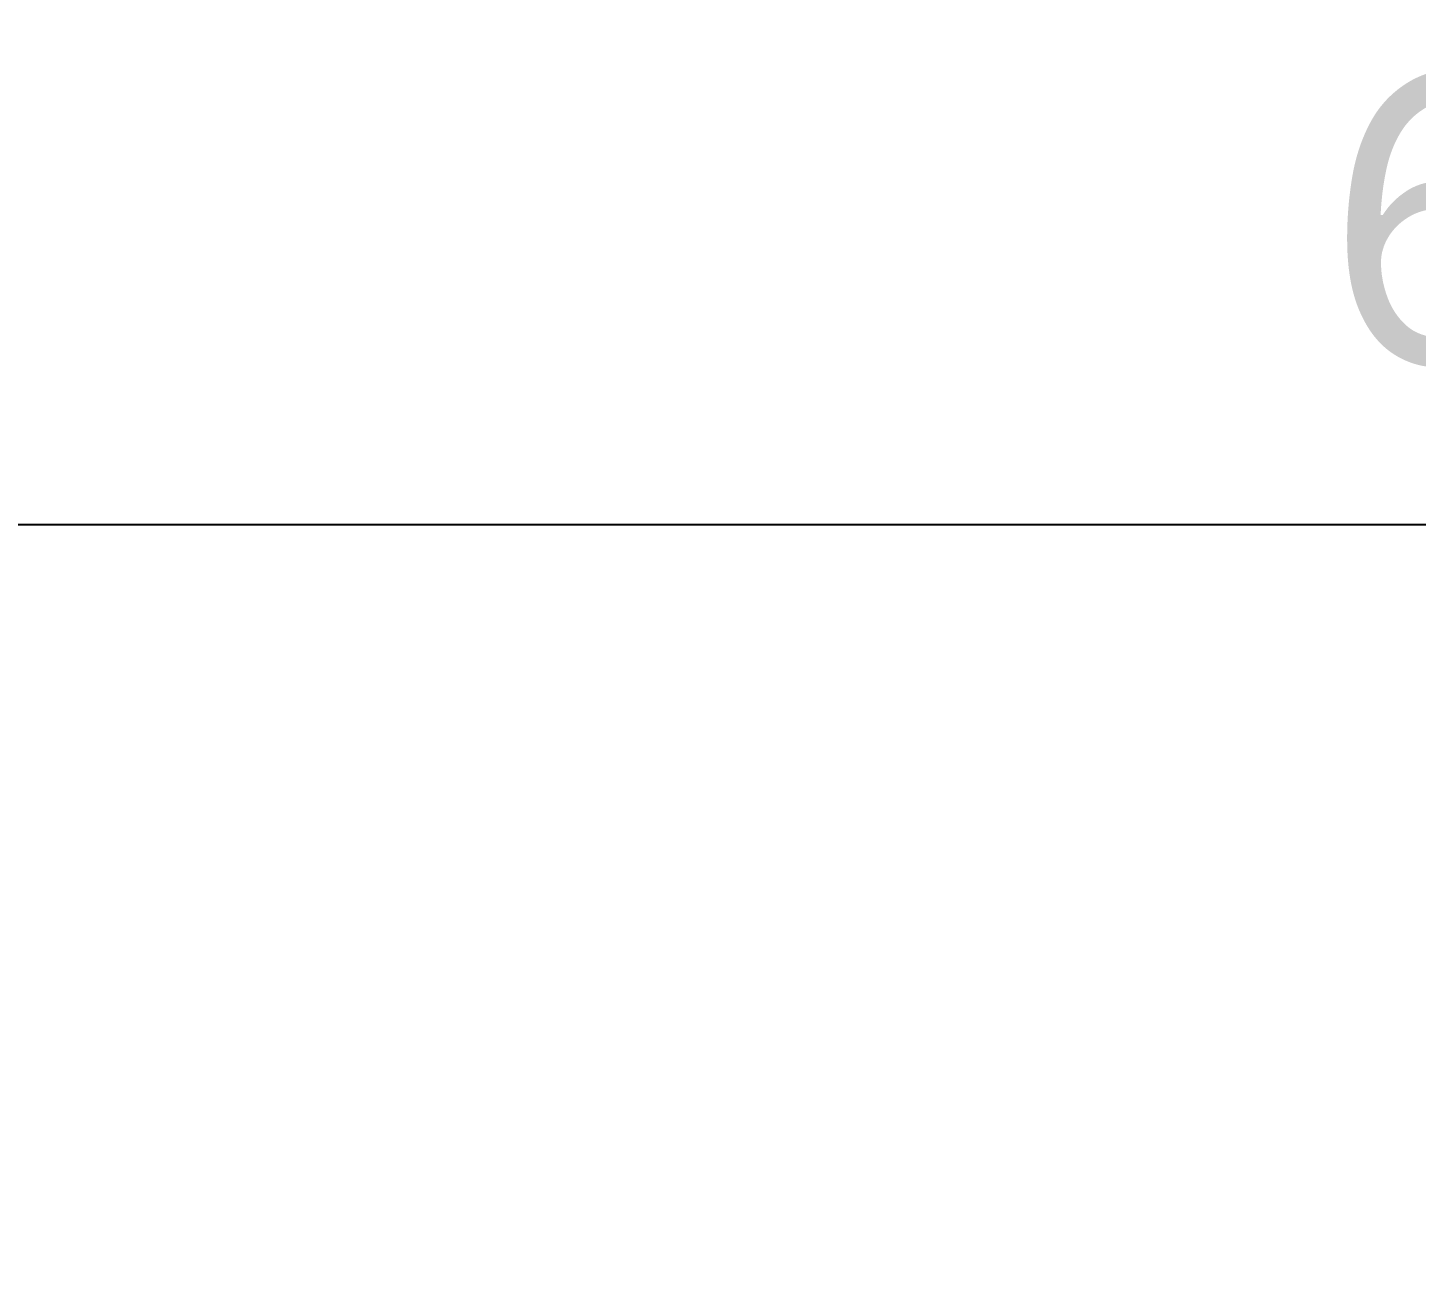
# Model space of a CAD drawing. Extents: x -4358 to 1981, y -50 to 2478.
# Drawn here: x -449.4 to -335.3, y 1935.7 to 2037.3 of the extents above; entities that cross this region are included whole.
import ezdxf

# ---------------------------------------------------------------- set-up
doc = ezdxf.new("R2010")
doc.units = 0
doc.header["$LTSCALE"] = 20
doc.header["$MEASUREMENT"] = 0
doc.layers.get('0').update_dxf_attribs({"linetype": 'CONTINUOUS'})
doc.layers.get('DEFPOINTS').update_dxf_attribs({"linetype": 'CONTINUOUS'})
doc.styles.get("Standard").update_dxf_attribs({"font": 'NanumGothic.ttf'})
doc.dimstyles.get("Standard").update_dxf_attribs({"dimtxt": 2.7, "dimasz": 2.5, "dimexe": 1.5, "dimexo": 1.5, "dimgap": 1.5, "dimtad": 1, "dimdec": 0, "dimlfac": 10, "dimzin": 0, "dimdsep": 46, "dimtxsty": 'Standard', "dimcen": 0, "dimclrt": 2, "dimadec": 0, "dimazin": 0, "dimtfac": 1, "dimtdec": 0, "dimtmove": 0, "dimatfit": 3, "dimfxl": 0, "dimtolj": 1, "dimtzin": 0, "dimarcsym": 0})

# ---------------------------------------------------------------- blocks, each defined once
blk = doc.blocks.new('*D22')
at = {"color": 3, "lineweight": -2}
for p, q in [((-643.44, 1890.86), (-643.44, 2002.5)), ((11.61, 1712.31), (11.61, 2002.5)), ((-619.44, 1996.5), (-12.39, 1996.5))]:
    blk.add_line(p, q, dxfattribs=at)
at = {"color": 3}
for points in [[(-619.44, 2000.5), (-619.44, 1992.5), (-643.44, 1996.5)], [(-12.39, 2000.5), (-12.39, 1992.5), (11.61, 1996.5)]]:
    blk.add_solid(points, dxfattribs=at)
at = {"layer": 'DEFPOINTS', "color": 0}
for p in [(11.61, 1996.5), (-643.44, 1889.06), (11.61, 1710.51)]:
    blk.add_point(p, dxfattribs=at)
at = {"color": 2, "insert": (-315.91, 2021.57), "char_height": 24, "attachment_point": 5}
blk.add_mtext('\\A1;655', dxfattribs=at)

msp = doc.modelspace()

# ---------------------------------------------------------------- dimensions: what is measured, and where the dimension line sits
dim = msp.add_linear_dim(base=(11.61, 1996.5), p1=(-643.44, 1889.06), p2=(11.61, 1710.51), angle=180, dimstyle='Standard', override={"dimscale": 1.2, "dimtxt": 20, "dimasz": 20, "dimexe": 5, "dimgap": 10, "dimlfac": 1, "dimzin": 8, "dimclrd": 3, "dimclre": 3, "dimazin": 2})
dim.commit()
dim.dimension.update_dxf_attribs({"geometry": '*D22', "text_midpoint": (-315.91, 2021.57)})

doc.saveas('drawing.dxf')
